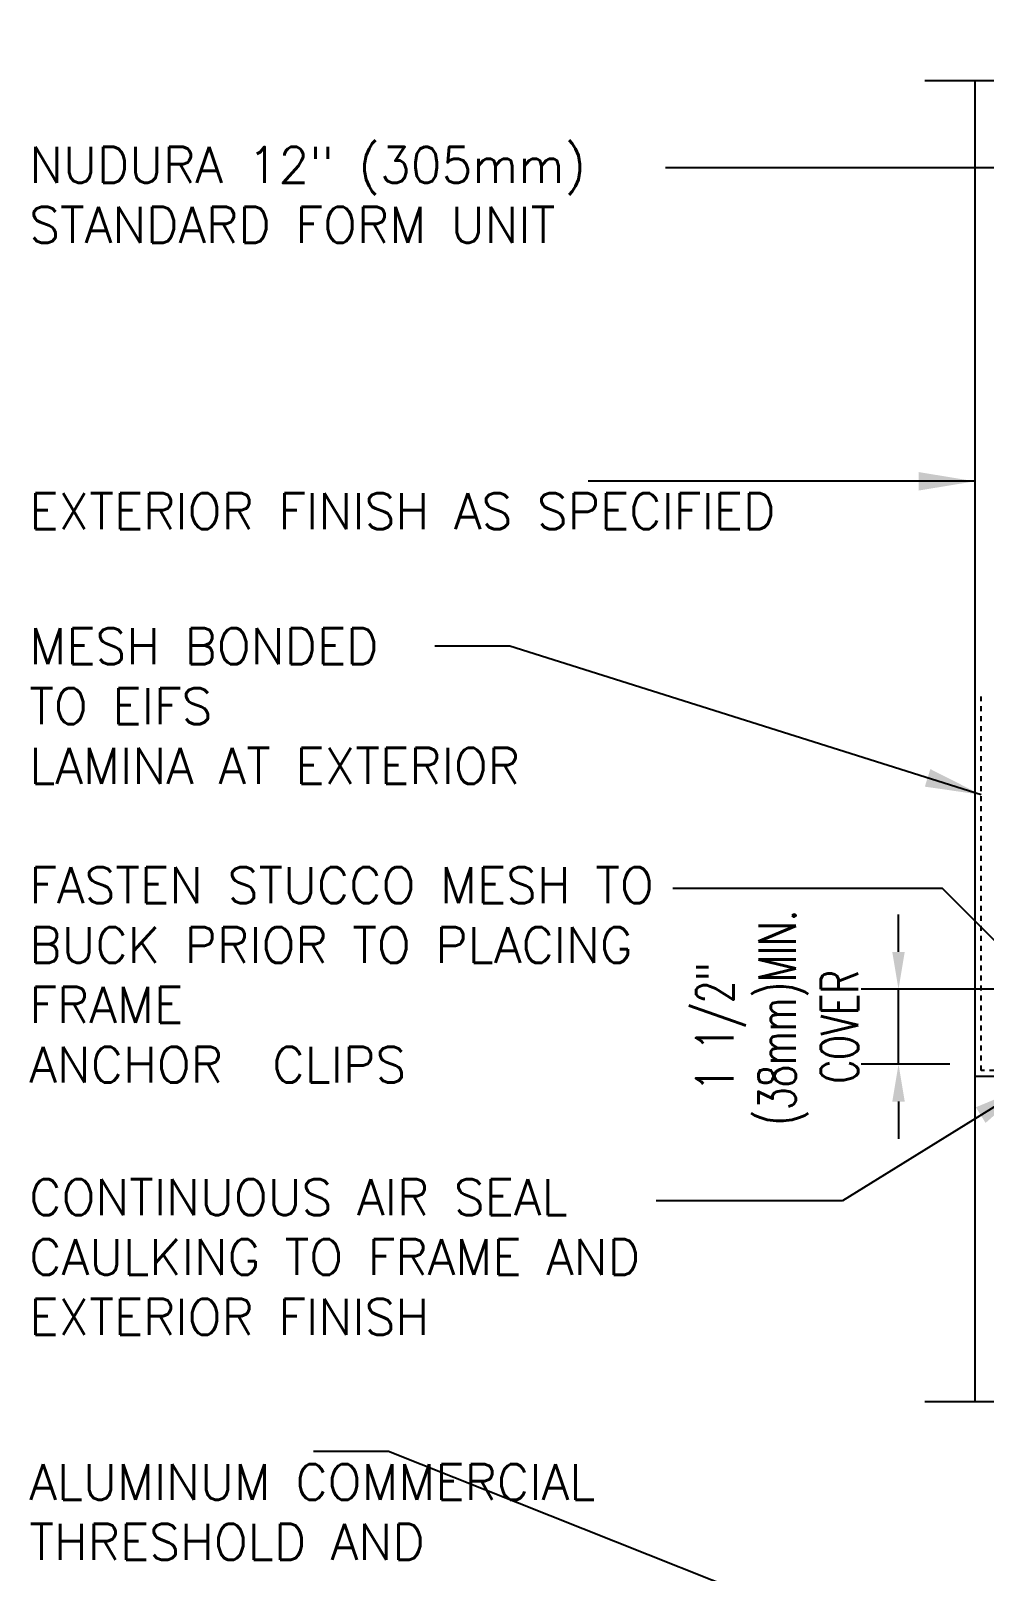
# Model space of a CAD drawing. Header units: inches. Extents: x -6.4 to 48.3, y 55.7 to 149.3.
# Drawn here: x -6.4 to 12.73, y 118.05 to 148.94 of the extents above; entities that cross this region are included whole.
import ezdxf

# ---------------------------------------------------------------- set-up
doc = ezdxf.new("R2010")
doc.units = ezdxf.units.IN
doc.header["$LTSCALE"] = 0.5
doc.header["$MEASUREMENT"] = 0
doc.linetypes.add('DASHED2', pattern=[0.375, 0.25, -0.125])
for name, color, linetype in [('HATCH', 12, 'Continuous'), ('LINE18', 9, 'Continuous'), ('LINE9', 9, 'Continuous'), ('TEXT', 4, 'Continuous')]:
    doc.layers.add(name, color=color, linetype=linetype)
doc.styles.add('DIM', font='romans.shx', dxfattribs={"width": 0.7})
doc.styles.get("Standard").update_dxf_attribs({"font": 'romans.shx', "height": 0.75})
doc.dimstyles.new('ext_12', dxfattribs={"dimscale": 12, "dimtxt": 0.09375, "dimasz": 0.09375, "dimexe": 0.09375, "dimexo": 0.0625, "dimgap": 0.0625, "dimtad": 1, "dimdec": 1, "dimzin": 2, "dimdsep": 46, "dimlunit": 4, "dimtxsty": 'DIM', "dimcen": 0.09, "dimdle": 0.09375, "dimclrt": 4, "dimadec": 0, "dimazin": 0, "dimtfac": 1, "dimtdec": 1, "dimtmove": 1, "dimatfit": 3, "dimfxl": 1, "dimfrac": 2, "dimtolj": 1, "dimtzin": 0, "dimarcsym": 0})
doc.dimstyles.new('ext_8', dxfattribs={"dimscale": 8, "dimtxt": 0.09375, "dimasz": 0.09375, "dimexe": 0.09375, "dimexo": 0.0625, "dimgap": 0.0625, "dimtad": 1, "dimdec": 1, "dimzin": 3, "dimdsep": 46, "dimlunit": 4, "dimtxsty": 'DIM', "dimcen": 0.09, "dimdle": 0.09375, "dimclrt": 4, "dimadec": 0, "dimazin": 0, "dimtfac": 1, "dimtdec": 1, "dimtmove": 2, "dimatfit": 3, "dimfxl": 1, "dimfrac": 2, "dimtolj": 1, "dimtzin": 0, "dimarcsym": 0})

# ---------------------------------------------------------------- blocks, each defined once
blk = doc.blocks.new('*D4')
at = {"layer": 'Defpoints', "color": 0, "transparency": 16777216}
for p in [(11.01, 129.715), (17.698, 129.715), (12.541, 128.215)]:
    blk.add_point(p, dxfattribs=at)
at = {"layer": 'TEXT', "color": 0, "lineweight": -2, "transparency": 16777216}
for p, q in [((11.01, 130.465), (11.01, 131.215)), ((17.198, 129.715), (10.26, 129.715)), ((11.01, 128.215), (11.01, 129.715)), ((12.041, 128.215), (10.26, 128.215)), ((11.01, 127.465), (11.01, 126.715))]:
    blk.add_line(p, q, dxfattribs=at)
at = {"layer": 'TEXT', "color": 0, "transparency": 16777216}
for points in [[(10.885, 130.465), (11.135, 130.465), (11.01, 129.715)], [(10.885, 127.465), (11.135, 127.465), (11.01, 128.215)]]:
    blk.add_solid(points, dxfattribs=at)
at = {"layer": 'TEXT', "color": 4, "transparency": 16777216, "insert": (8.574, 128.965), "char_height": 0.75, "attachment_point": 5, "rotation": 90, "style": 'DIM'}
blk.add_mtext('\\A1;1 1/2" \\P (38mm)MIN. \\PCOVER', dxfattribs=at)

msp = doc.modelspace()

# ---------------------------------------------------------------- linework, layer by layer
at = {"layer": 'HATCH', "color": 4, "linetype": 'DASHED2', "ltscale": 0.5}
for p, q in [((12.666, 128.09), (12.666, 135.617)), ((15.536, 128.09), (12.666, 128.09))]:
    msp.add_line(p, q, dxfattribs=at)
at = {"layer": 'LINE18'}
for p, q in [((12.541, 147.936), (12.541, 127.965)), ((15.657, 127.965), (12.541, 127.965)), ((12.541, 127.965), (12.541, 121.448))]:
    msp.add_line(p, q, dxfattribs=at)
msp.add_lwpolyline([(11.541, 147.936), (20.541, 147.936), (21.541, 146.936), (21.541, 148.936), (22.541, 147.936), (31.541, 147.936)], dxfattribs=at)
at = {"layer": 'LINE9'}
msp.add_line((11.541, 121.448), (20.541, 121.448), dxfattribs=at)

# ---------------------------------------------------------------- texts
at = {"layer": 'TEXT', "char_height": 0.72}
for s, insert, width, attachment_point in [('NUDURA 12" (305mm)\\PSTANDARD FORM UNIT', (-6.426, 145.646), 14.97902, 4), ('EXTERIOR FINISH AS SPECIFIED', (-6.426, 139.305), 14.97902, 4), ('MESH BONDED \\PTO EIFS \\PLAMINA AT EXTERIOR', (-6.426, 136.955), 13.64033, 1), ('FASTEN STUCCO MESH TO BUCK PRIOR TO PLACING FRAME \\PANCHOR  CLIPS', (-6.426, 132.165), 13.64033, 1), ('CONTINUOUS AIR SEAL CAULKING TO FRAME AND EXTERIOR FINISH  ', (-6.426, 124.347), 14.97902, 4), ('ALUMINUM COMMERCIAL\\PTHRESHOLD AND ENTRANCE DOOR', (-6.426, 118.635), 11.86478, 4)]:
    msp.add_mtext(s, dxfattribs=dict(at, insert=insert, width=width, attachment_point=attachment_point))

# ---------------------------------------------------------------- dimensions: what is measured, and where the dimension line sits
at = {"layer": 'TEXT'}
dim = msp.add_linear_dim(base=(11.01, 129.715), p1=(12.541, 128.215), p2=(17.698, 129.715), angle=90, text='<> \\P (38mm)MIN. \\PCOVER', dimstyle='ext_8', dxfattribs=at)
dim.commit()
dim.dimension.update_dxf_attribs({"geometry": '*D4', "text_midpoint": (8.574, 128.965), "dimtype": 160})

# ---------------------------------------------------------------- leaders
for points in [[(14.302, 146.189), (7.085, 146.189), (6.333, 146.189)], [(12.541, 139.902), (7.343, 139.902), (4.786, 139.902)], [(12.666, 133.617), (3.214, 136.594), (1.708, 136.594)], [(15.536, 128.09), (11.891, 131.735), (6.483, 131.735)], [(13.615, 127.786), (9.886, 125.475), (6.149, 125.475)], [(13.532, 115.382), (0.779, 120.444), (-0.726, 120.444)]]:
    msp.add_leader(points, dimstyle='ext_12', override={"dimgap": 0.0625, "dimtad": 0}, dxfattribs=at)

doc.saveas('drawing.dxf')
